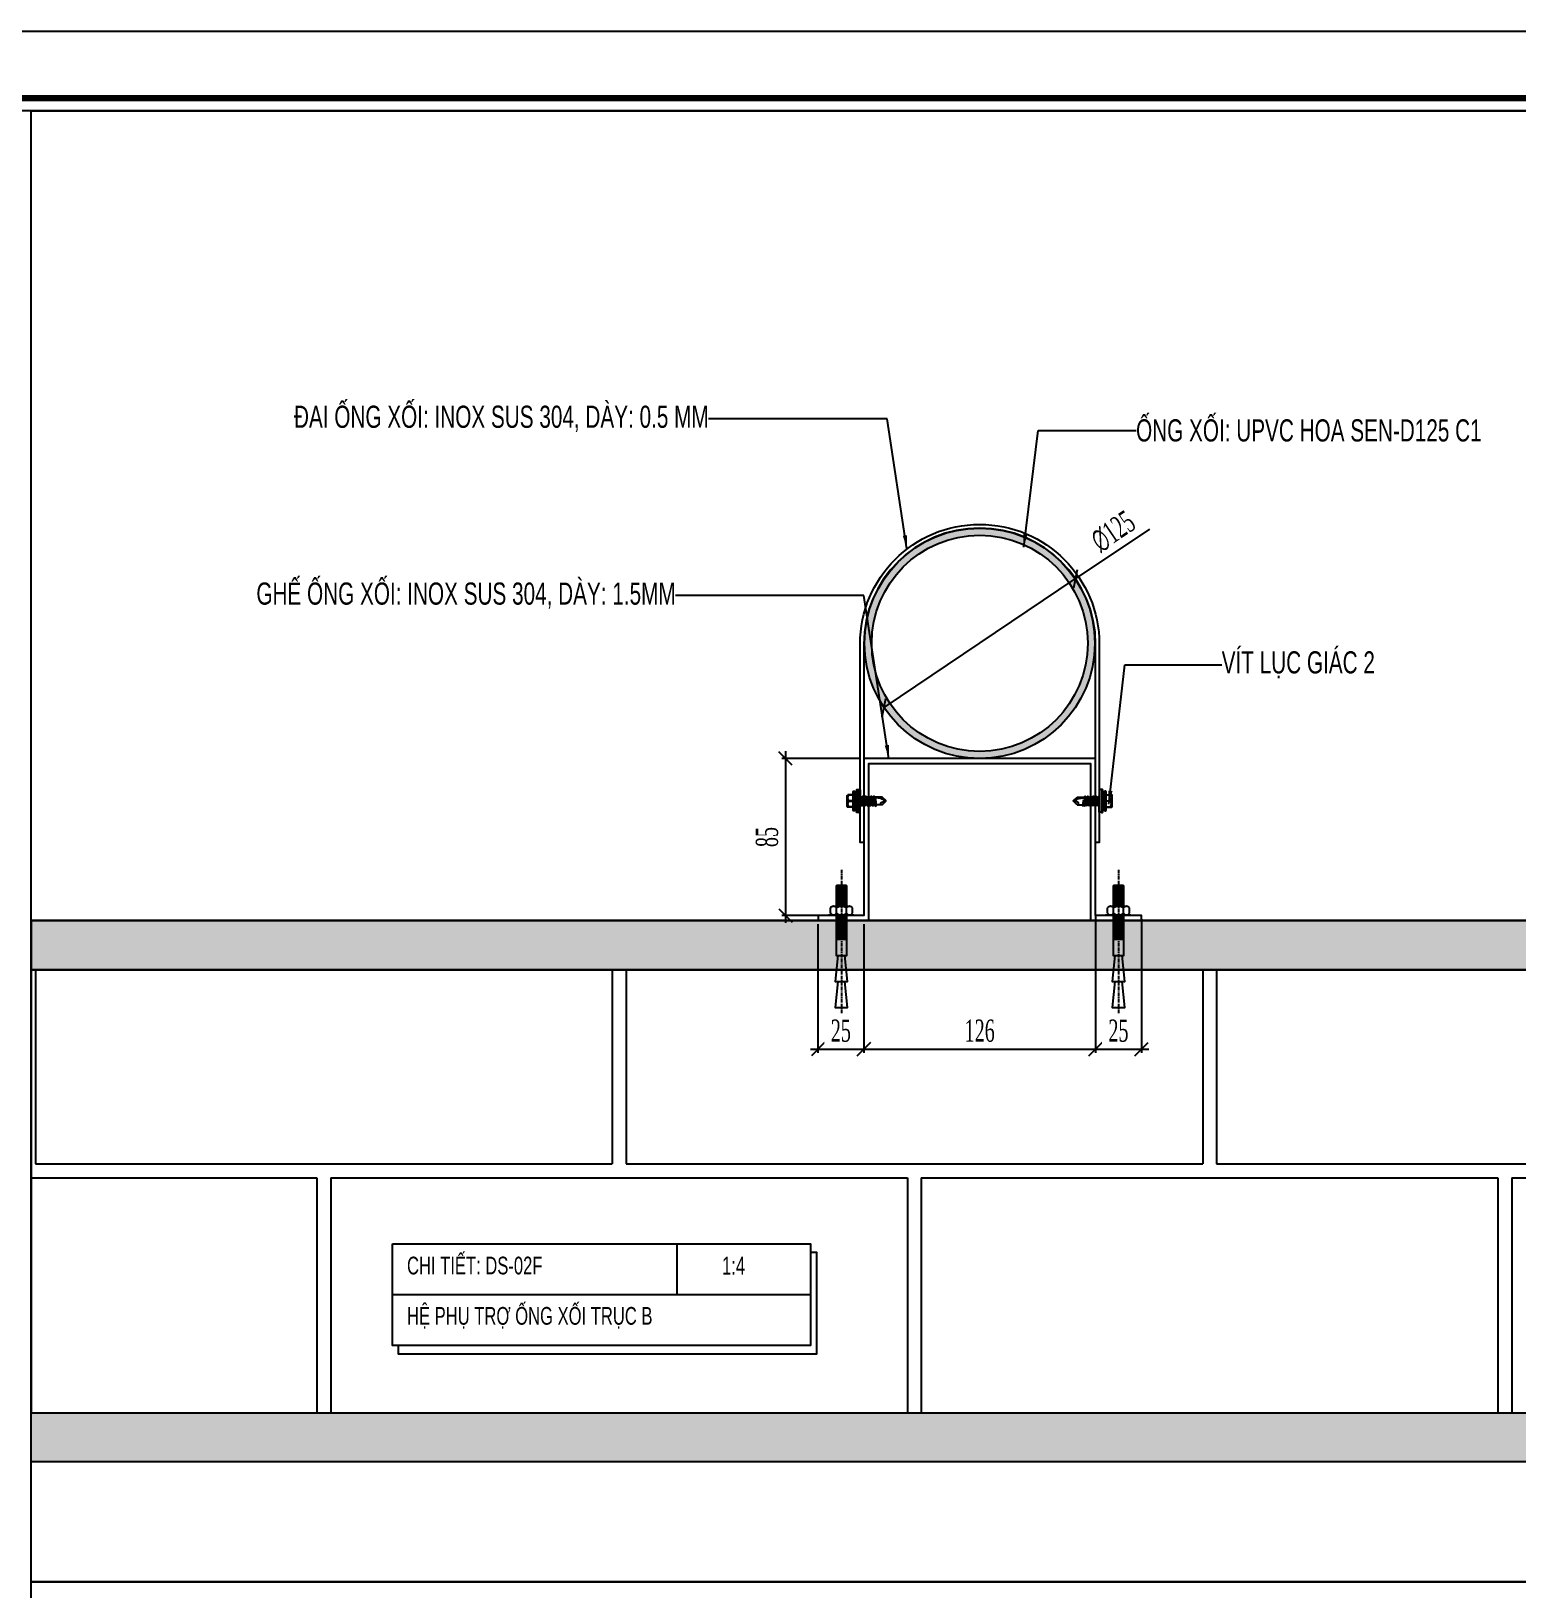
# Model space of a CAD drawing. Header units: inches. Extents: x 1359 to 46357, y -3807 to 191.
# Drawn here: x 25780.2 to 25981.5, y -900.3 to -689.3 of the extents above; entities that cross this region are included whole.
import ezdxf
from ezdxf.enums import TextEntityAlignment as Align

# ---------------------------------------------------------------- set-up
doc = ezdxf.new("R2010")
doc.units = ezdxf.units.IN
doc.header["$MEASUREMENT"] = 0
doc.linetypes.add('CENTER2', pattern=[28.575, 19.05, -3.175, 3.175, -3.175])
for name, color, linetype in [('2', 2, 'Continuous'), ('3', 3, 'Continuous'), ('7', 7, 'Continuous'), ('DIM', 8, 'Continuous'), ('flashing', 6, 'Continuous'), ('STRUCTURE', 1, 'Continuous')]:
    doc.layers.add(name, color=color, linetype=linetype)
doc.styles.add('ST1', font='vntimeh.shx', dxfattribs={"width": 0.6})
doc.styles.add('ST1H', font='vnshxh.shx', dxfattribs={"width": 0.7})
doc.styles.add('ST4', font='VHARIALN.TTF')
doc.dimstyles.new('3', dxfattribs={"dimtxt": 3.5, "dimasz": 1.8, "dimexe": 1, "dimexo": 0, "dimgap": 1, "dimtad": 1, "dimdec": 0, "dimlfac": 3, "dimzin": 0, "dimdsep": 46, "dimtxsty": 'ST1H', "dimblk": 'OBLIQUE', "dimcen": 1, "dimdle": 1, "dimclrd": 8, "dimclre": 8, "dimclrt": 3, "dimadec": 0, "dimazin": 0, "dimtfac": 1, "dimtdec": 0, "dimtix": 1, "dimtofl": 0, "dimtmove": 1, "dimatfit": 3, "dimfxl": 0.18, "dimtfill": 1, "dimtolj": 1, "dimtzin": 0, "dimlwd": -1, "dimlwe": -1, "dimarcsym": 1})
doc.dimstyles.new('4', dxfattribs={"dimtxt": 3, "dimasz": 1.8, "dimexe": 0.5, "dimexo": 0.5, "dimgap": 1, "dimtad": 1, "dimdec": 0, "dimlfac": 4, "dimzin": 0, "dimdsep": 46, "dimtxsty": 'ST1', "dimblk": 'OBLIQUE', "dimcen": 1, "dimdle": 1, "dimclrd": 8, "dimclre": 8, "dimclrt": 3, "dimadec": 0, "dimazin": 0, "dimtfac": 1, "dimtdec": 0, "dimtix": 1, "dimtmove": 0, "dimatfit": 3, "dimfxl": 0.18, "dimtfill": 1, "dimtolj": 1, "dimtzin": 0, "dimlwd": -1, "dimlwe": -1, "dimarcsym": 1})

# ---------------------------------------------------------------- blocks, each defined once
blk = doc.blocks.new('A2SBCVN-D')
at = {"layer": '2', "color": 157, "linetype": 'Continuous'}
blk.add_lwpolyline([(0, 420), (594, 420), (594, 0), (0, 0)], close=True, dxfattribs=at)
at = {"layer": '2', "color": 167, "linetype": 'Continuous', "const_width": 0.871}
blk.add_lwpolyline([(10.59, 9.07), (583.41, 9.07), (583.41, 410.93), (10.59, 410.93)], close=True, dxfattribs=at)
at = {"layer": '2', "color": 147, "linetype": 'Continuous'}
blk.add_lwpolyline([(12.33, 10.81), (581.67, 10.81), (581.67, 409.19), (12.33, 409.19)], close=True, dxfattribs=at)
at = {"layer": '3', "ltscale": 0.5, "style": 'ST4'}
for tag, p in [('TENBANVE', (551.34, 319.39)), ('STT', (569.26, 24.56))]:
    blk.add_attdef(tag, text='', height=3, dxfattribs=at).set_placement(p, align=Align.MIDDLE_CENTER)
blk = doc.blocks.new('A$Cb70e0635')
at = {"layer": '7'}
h = blk.add_hatch(dxfattribs=at)
h.set_pattern_fill('ANSI31', color=252, scale=4.363636, angle=270, style=0)
h.set_pattern_definition([(315, (273844.77137, -332343.17117), (0.3856946079, 0.3856946079), [])])
h.paths.add_polyline_path([(20.66, 7.71), (20.66, 5.64), (31.39, 5.64), (31.39, 7.71)])
h.paths.add_polyline_path([(31.39, 3.57), (31.39, 5.64), (20.66, 5.64), (20.66, 3.57)])
h.paths.add_polyline_path([(7.46, 5.64), (7.46, 3.57), (16.48, 3.57), (16.48, 5.64)])
h.paths.add_polyline_path([(7.46, 7.71), (7.46, 5.64), (16.48, 5.64), (16.48, 7.71)])
for p, q in [((7.46, 8.04), (7.46, 3.24)), ((7.46, 7.71), (16.48, 7.71)), ((16.48, 2.02), (16.48, 9.26)), ((19.62, 10.63), (17.17, 10.63)), ((19.62, 7.9), (17.17, 7.9)), ((20.31, 2.02), (20.31, 9.26)), ((20.31, 2.02), (20.31, 9.26)), ((20.31, 2.02), (20.31, 9.26)), ((20.66, 7.71), (31.39, 7.71)), ((31.39, 8.04), (31.39, 3.24)), ((7.46, 3.57), (16.48, 3.57)), ((19.62, 3.38), (17.17, 3.38)), ((19.62, 0.65), (17.17, 0.65)), ((20.66, 3.57), (31.39, 3.57))]:
    blk.add_line(p, q, dxfattribs=at)
at = {"layer": '7', "color": 5}
blk.add_line((20.66, 5.64), (22.66, 5.64), dxfattribs=at)
at = {"layer": '7'}
for points in [[(16.48, 8.04), (7.46, 8.04), (7.13, 7.71), (7.13, 3.57), (7.46, 3.24), (16.48, 3.24)], [(20.31, 3.24), (38.74, 3.24), (38.74, 8.04), (20.66, 8.04)], [(38.74, 4.04), (50.48, 2.84), (50.48, 8.44), (38.74, 7.24)], [(50.48, 4.04), (62.21, 2.84), (62.21, 8.44), (50.48, 7.24)]]:
    blk.add_lwpolyline(points, dxfattribs=at)
blk.add_lwpolyline([(20.31, 11.28), (20.66, 11.28), (20.66, 0), (20.31, 0)], close=True, dxfattribs=at)
for centre, radius, start, end in [((18.18, 9.26), 1.7, 126.38296, 233.61704), ((20.5, 5.64), 4.03, 145.92786, 214.07214), ((18.61, 9.26), 1.7, 306.38296, 53.61704), ((16.28, 5.64), 4.03, 325.92786, 34.07214), ((18.18, 2.02), 1.7, 126.38296, 233.61704), ((18.61, 2.02), 1.7, 306.38296, 53.61704)]:
    blk.add_arc(centre, radius, start, end, dxfattribs=at)
at = {"layer": 'DIM', "color": 1, "linetype": 'CENTER2', "ltscale": 0.08}
blk.add_line((0, 5.64), (69.24, 5.64), dxfattribs=at)
blk = doc.blocks.new('_Oblique')
at = {"color": 0, "linetype": 'ByBlock', "lineweight": -2}
blk.add_line((-0.5, -0.5), (0.5, 0.5), dxfattribs=at)
blk = doc.blocks.new('*D369')
at = {"color": 8, "linetype": 'Continuous', "transparency": 16777216}
for p in [(25931.68, -756.79), (25895.72, -780.96)]:
    blk.add_line(p, (25921.63, -763.54), dxfattribs=at)
at = {"layer": 'Defpoints', "color": 0, "transparency": 16777216}
for p in [(25921.63, -763.54), (25895.72, -780.96)]:
    blk.add_point(p, dxfattribs=at)
at = {"color": 8, "transparency": 16777216, "xscale": 1.8, "yscale": 1.8, "zscale": 1.8}
for p, rotation in [((25921.63, -763.54), 213.9098192817378), ((25895.72, -780.96), 33.90981928173781)]:
    blk.add_blockref('_Oblique', p, dxfattribs=dict(at, rotation=rotation))
at = {"color": 3, "transparency": 16777216, "insert": (25926.76, -757.09), "char_height": 3, "attachment_point": 5, "rotation": 33.9098, "style": 'ST1', "bg_fill": 3, "box_fill_scale": 1.25, "bg_fill_color": 256, "bg_fill_true_color": 13158600, "bg_fill_transparency": 15241948}
blk.add_mtext('\\A1;∅125', dxfattribs=at)
blk = doc.blocks.new('*D370')
at = {"color": 8, "linetype": 'Continuous', "transparency": 16777216}
for p, q in [((25882.37, -786.86), (25882.37, -810.13)), ((25892.47, -787.86), (25881.87, -787.86)), ((25892.47, -809.13), (25881.87, -809.13))]:
    blk.add_line(p, q, dxfattribs=at)
at = {"layer": 'Defpoints', "color": 0, "transparency": 16777216}
for p in [(25892.97, -787.86), (25882.37, -809.13), (25892.97, -809.13)]:
    blk.add_point(p, dxfattribs=at)
at = {"color": 8, "transparency": 16777216, "xscale": 1.8, "yscale": 1.8, "zscale": 1.8}
for p, rotation in [((25882.37, -787.86), 90), ((25882.37, -809.13), 270)]:
    blk.add_blockref('_Oblique', p, dxfattribs=dict(at, rotation=rotation))
at = {"color": 3, "transparency": 16777216, "insert": (25879.87, -798.49), "char_height": 3, "attachment_point": 5, "rotation": 90, "style": 'ST1', "bg_fill": 3, "box_fill_scale": 1.25, "bg_fill_color": 256, "bg_fill_true_color": 13158600, "bg_fill_transparency": 12006916}
blk.add_mtext('\\A1;85', dxfattribs=at)
blk = doc.blocks.new('Short_Self_drilling')
at = {"layer": 'STRUCTURE', "color": 1, "linetype": 'Continuous'}
for p, q in [((6.43, 1.74), (-6.43, 1.73)), ((5.14, 3.76), (-5.14, 3.75)), ((-2.57, 2.9), (-5.14, 2.9)), ((-3.43, 3.75), (-3.43, 6.75)), ((3, 7.19), (-3, 7.18)), ((2.57, 2.9), (-2.57, 2.9)), ((-2.14, 2.8), (-2.14, 2.9)), ((6.25, 0), (0, 0)), ((2.15, 2.8), (2.15, 2.9)), ((2.16, -0.5), (2.15, 0.01)), ((5.14, 2.9), (2.57, 2.9)), ((3.43, 3.76), (3.42, 6.76)), ((2.99, -1.17), (-2.7, -0.23)), ((2.99, -2.7), (-2.7, -1.76)), ((2.99, -4.23), (-2.7, -3.28)), ((2.99, -5.75), (-2.7, -4.81)), ((2.99, -7.28), (-2.7, -6.33)), ((-1.91, -7.99), (-2.7, -7.86)), ((-2.14, -1.38), (-2.14, -0.87)), ((-2.14, -2.91), (-2.14, -2.39)), ((-2.14, -4.43), (-2.14, -3.92)), ((-2.13, -5.96), (-2.14, -5.44)), ((-2.14, -12.33), (-2.14, -8.48)), ((-2.13, -7.49), (-2.13, -6.97)), ((3, -8.8), (-1.14, -8.12)), ((2.16, -2.03), (2.16, -1.51)), ((2.16, -3.55), (2.16, -3.04)), ((2.16, -5.08), (2.16, -4.56)), ((2.16, -6.6), (2.16, -6.09)), ((2.16, -8.13), (2.16, -7.61)), ((2.15, -12.31), (2.15, -9.14))]:
    blk.add_line(p, q, dxfattribs=at)
blk.add_lwpolyline([(6.43, 1.31), (6.43, 1.74), (2.14, 2.81), (-2.14, 2.8), (-6.43, 1.73), (-6.43, 1.3)], close=True, dxfattribs=at)
for points in [[(-6.43, 1.3, -0.088869), (-6.25, 0), (0, 0)], [(-0.13, 3.76), (-0.33, 6.23, 0.338878), (-3.14, 6.23), (-3.33, 3.75)], [(3.3, 3.76), (3.1, 6.23, 0.338878), (0.29, 6.23), (0.1, 3.76)], [(-0.08, -14.04), (-1.04, -12.24, -0.148657), (-1.4, -11.2), (-1.95, -7.72, -0.815006), (-1.21, -7.77, 0.150833), (-0.85, -8.68)], [(2.15, -12.31), (0.17, -14.24, -0.333596), (-0.17, -14.24), (-2.14, -12.33)], [(2.15, -12.31), (1.71, -11.7, 0.52242), (0.88, -11.71), (-0.17, -14.24)]]:
    blk.add_lwpolyline(points, format="xyb", dxfattribs=at)
for points in [[(2.99, -1.17), (2.16, -1.51), (-2.14, -0.85), (-2.7, -0.23), (-2.36, 0)], [(2.99, -2.7), (2.16, -3.04), (-2.14, -2.37), (-2.7, -1.76), (-2.14, -1.38), (2.16, -2.03), (2.99, -2.7)], [(2.99, -4.23), (2.16, -4.56), (-2.14, -3.9), (-2.7, -3.28), (-2.14, -2.91), (2.16, -3.55), (2.99, -4.23)], [(2.99, -5.75), (2.16, -6.09), (-2.14, -5.43), (-2.7, -4.81), (-2.14, -4.43), (2.16, -5.08), (2.99, -5.75)], [(2.99, -7.28), (2.16, -7.62), (-2.14, -6.95), (-2.7, -6.33), (-2.13, -5.96), (2.16, -6.6), (2.99, -7.28)], [(-1.82, -8.53), (-2.14, -8.48), (-2.7, -7.86), (-2.13, -7.49), (-1.83, -7.53)], [(-1.26, -7.62), (2.16, -8.13), (3, -8.8)], [(-1.18, 0), (2.16, -0.5), (2.99, -1.17)], [(3, -8.8), (2.16, -9.14), (-0.85, -8.68)]]:
    blk.add_lwpolyline(points, dxfattribs=at)
for centre, radius, start, end in [((-4.99, 3.32), 0.455, 109.79487, 250.26739), ((-3, 6.75), 0.429, 90.03113, 180.03113), ((3, 6.76), 0.429, 0.03113, 90.03113), ((5.07, 3.33), 0.435, 279.72757, 80.33469), ((9.99, 0.17), 3.74, 162.29632, 182.61031)]:
    blk.add_arc(centre, radius, start, end, dxfattribs=at)
blk = doc.blocks.new('*D366')
at = {"color": 8, "linetype": 'Continuous', "transparency": 16777216}
for p, q in [((25886.77, -810.3), (25886.77, -827.73)), ((25892.97, -810.3), (25892.97, -827.73)), ((25885.77, -827.23), (25893.97, -827.23))]:
    blk.add_line(p, q, dxfattribs=at)
at = {"layer": 'Defpoints', "color": 0, "transparency": 16777216}
for p in [(25886.77, -809.8), (25892.97, -809.8)]:
    blk.add_point(p, dxfattribs=at)
at = {"color": 8, "transparency": 16777216, "xscale": 1.8, "yscale": 1.8, "zscale": 1.8, "rotation": 180}
blk.add_blockref('_Oblique', (25886.77, -827.23), dxfattribs=at)
at = {"color": 8, "transparency": 16777216, "xscale": 1.8, "yscale": 1.8, "zscale": 1.8}
blk.add_blockref('_Oblique', (25892.97, -827.23), dxfattribs=at)
at = {"color": 3, "transparency": 16777216, "insert": (25889.87, -824.73), "char_height": 3, "attachment_point": 5, "style": 'ST1', "bg_fill": 3, "box_fill_scale": 1.25, "bg_fill_color": 256, "bg_fill_true_color": 13158600, "bg_fill_transparency": 15361308}
blk.add_mtext('\\A1;25', dxfattribs=at)
at = {"layer": 'Defpoints', "color": 0, "transparency": 16777216}
blk.add_point((25892.97, -827.23), dxfattribs=at)
blk = doc.blocks.new('*D367')
at = {"color": 8, "linetype": 'Continuous', "transparency": 16777216}
for p, q in [((25924.38, -809.63), (25924.38, -827.73)), ((25892.97, -810.3), (25892.97, -827.73)), ((25891.97, -827.23), (25925.38, -827.23))]:
    blk.add_line(p, q, dxfattribs=at)
at = {"layer": 'Defpoints', "color": 0, "transparency": 16777216}
for p in [(25892.97, -809.8), (25924.38, -809.13), (25924.38, -827.23)]:
    blk.add_point(p, dxfattribs=at)
at = {"color": 8, "transparency": 16777216, "xscale": 1.8, "yscale": 1.8, "zscale": 1.8, "rotation": 180}
blk.add_blockref('_Oblique', (25892.97, -827.23), dxfattribs=at)
at = {"color": 8, "transparency": 16777216, "xscale": 1.8, "yscale": 1.8, "zscale": 1.8}
blk.add_blockref('_Oblique', (25924.38, -827.23), dxfattribs=at)
at = {"color": 3, "transparency": 16777216, "insert": (25908.68, -824.73), "char_height": 3, "attachment_point": 5, "style": 'ST1', "bg_fill": 3, "box_fill_scale": 1.25, "bg_fill_color": 256, "bg_fill_true_color": 13158600, "bg_fill_transparency": 12005368}
blk.add_mtext('\\A1;126', dxfattribs=at)
blk = doc.blocks.new('*D368')
at = {"color": 8, "linetype": 'Continuous', "transparency": 16777216}
for p, q in [((25924.38, -809.13), (25924.38, -827.73)), ((25930.58, -809.63), (25930.58, -827.73)), ((25923.38, -827.23), (25931.58, -827.23))]:
    blk.add_line(p, q, dxfattribs=at)
at = {"layer": 'Defpoints', "color": 0, "transparency": 16777216}
for p in [(25924.38, -808.63), (25930.58, -809.13)]:
    blk.add_point(p, dxfattribs=at)
at = {"color": 8, "transparency": 16777216, "xscale": 1.8, "yscale": 1.8, "zscale": 1.8, "rotation": 180}
blk.add_blockref('_Oblique', (25924.38, -827.23), dxfattribs=at)
at = {"color": 8, "transparency": 16777216, "xscale": 1.8, "yscale": 1.8, "zscale": 1.8}
blk.add_blockref('_Oblique', (25930.58, -827.23), dxfattribs=at)
at = {"color": 3, "transparency": 16777216, "insert": (25927.48, -824.73), "char_height": 3, "attachment_point": 5, "style": 'ST1', "bg_fill": 3, "box_fill_scale": 1.25, "bg_fill_color": 256, "bg_fill_true_color": 13158600, "bg_fill_transparency": 15431980}
blk.add_mtext('\\A1;25', dxfattribs=at)
at = {"layer": 'Defpoints', "color": 0, "transparency": 16777216}
blk.add_point((25930.58, -827.23), dxfattribs=at)

msp = doc.modelspace()

# ---------------------------------------------------------------- hatches: boundary and pattern name
h = msp.add_hatch()
h.set_pattern_fill('AR-SAND', color=8, scale=2, angle=90, style=0)
h.set_pattern_definition([(232.5, (-27385.8927, 301956.843), (-3.853647538, 0.125986716), [0, -3.04, 0, -3.4, 0, -3.25]), (262.5, (-27385.8927, 301956.843), (-5.64429213, -3.53955341), [0, -1.64, 0, -2.74, 0, -1.05]), (302.5, (-27385.8927, 301959.303), (-0.011318107, -6.228283724), [0, -1, 0, -3.6, 0, -4.7]), (312.5, (-27385.8927, 301959.303), (-1.75535113, -6.01225321), [0, -0.5, 0, -2.36, 0, -2.7])])
h.paths.add_polyline_path([(26034.5121, -816.4628), (26034.5121, -809.7961), (25780.1676, -809.7961), (25780.1676, -816.4628)])
h = msp.add_hatch()
h.set_pattern_fill('AR-B816C', color=8, scale=5, style=0)
h.set_pattern_definition([(0, (-274739.27, -36562.79), (40, -40), [78.125, -1.875]), (0, (-274779.27, -36564.664), (40, -40), [78.125, -1.875]), (270, (-274739.27, -36562.79), (-40, -40), [-41.875, 38.125]), (270, (-274741.147, -36562.79), (-40, -40), [-41.875, 38.125])])
h.paths.add_polyline_path([(25780.1676, -816.4628), (25780.1676, -876.4628), (26034.5121, -876.4628), (26034.5121, -816.4628)])
h = msp.add_hatch()
h.set_pattern_fill('AR-SAND', color=8, scale=2, angle=90, style=0)
h.set_pattern_definition([(127.5, (517.3453, 637.388), (-3.85364754, -0.1259867), [0, -3.04, 0, -3.4, 0, -3.25]), (97.5, (517.3453, 637.388), (-5.6442921, 3.5395534), [0, -1.64, 0, -2.74, 0, -1.05]), (57.5, (517.3453, 634.928), (-0.0113181, 6.22828372), [0, -1, 0, -3.6, 0, -4.7]), (47.5, (517.3453, 634.928), (-1.7553511, 6.0122532), [0, -0.5, 0, -2.36, 0, -2.7])])
h.paths.add_polyline_path([(26034.5121, -883.1295), (26034.5121, -876.4628), (25780.1676, -876.4628), (25780.1676, -883.1295)])
at = {"layer": 'flashing'}
h = msp.add_hatch(color=0, dxfattribs=at)
h.paths.add_polyline_path([(25893.0671, -772.2521, 1), (25924.2846, -772.2521, 1)])
h.paths.add_polyline_path([(25923.309, -772.2521, -1), (25894.0426, -772.2521, -1)], flags=16)

# ---------------------------------------------------------------- linework, layer by layer
at = {"color": 9}
msp.add_line((25867.6392, -853.57), (25867.6392, -860.4697), dxfattribs=at)
at = {"color": 8}
for points in [[(25780.1676, -700.1506), (26034.5121, -700.1506), (26034.5121, -899.3405), (25780.1676, -899.3405)], [(25780.1676, -809.7962), (25780.1676, -816.4628), (26034.5121, -816.4628), (26034.5121, -809.7961)], [(26034.5121, -809.7962), (26034.5121, -883.1295), (25780.1676, -883.1295), (25780.1676, -809.7962)], [(25780.1676, -816.4628), (25780.1676, -876.4628), (26034.5121, -876.4628), (26034.5121, -816.4628)], [(25780.1676, -899.3405), (26034.5121, -899.3405), (26034.5121, -1098.5305), (25780.1676, -1098.5305)]]:
    msp.add_lwpolyline(points, close=True, dxfattribs=at)
at = {"layer": '2', "color": 1}
msp.add_lwpolyline([(25886.7733, -809.7962), (25893.6394, -809.7962), (25893.6394, -788.5305), (25923.7122, -788.5305), (25923.7122, -809.7962), (25930.5783, -809.7962), (25930.5783, -809.1265), (25924.3819, -809.1265), (25924.3819, -787.8608), (25892.9698, -787.8608), (25892.9698, -809.1265), (25886.7733, -809.1265)], close=True, dxfattribs=at)
at = {"layer": '7', "color": 8}
msp.add_lwpolyline([(26034.5121, -809.7961), (26034.5121, -883.1295), (25780.1676, -883.1295), (25780.1676, -809.7962)], close=True, dxfattribs=at)
at = {"layer": 'flashing'}
msp.add_lwpolyline([(25924.8826, -772.3514), (25924.8826, -798.7258), (25924.8826, -798.7258), (25924.8826, -799.2245), (25924.3839, -799.2245), (25924.3839, -772.3514, 1), (25892.9677, -772.3514), (25892.9681, -799.2245), (25892.4694, -799.2245), (25892.4694, -798.7258), (25892.4694, -798.7258), (25892.469, -772.3514, -1)], format="xyb", close=True, dxfattribs=at)
for radius in [15.6088, 14.6332]:
    msp.add_circle((25908.6758, -772.2521), radius, dxfattribs=at)

# ---------------------------------------------------------------- block references
at = {"color": 1, "xscale": 0.2439299831129721, "yscale": 0.2439299829238735, "zscale": 0.2439299830604177, "rotation": 269.968872620209}
msp.add_blockref('Short_Self_drilling', (25924.8826, -793.6007), dxfattribs=at)
at = {"color": 9, "xscale": 0.2999999998137355, "yscale": 0.3000000000465661, "zscale": 0.2999999999999999, "rotation": 270}
for p in [(25888.2521, -802.929), (25925.7881, -802.929)]:
    msp.add_blockref('A$Cb70e0635', p, dxfattribs=at)
at = {"layer": '2'}
msp.add_blockref('A2SBCVN-D', (25513.492, -1109.3405), dxfattribs=at)

# ---------------------------------------------------------------- next in the draw order: texts
at = {"layer": '3', "style": 'ST1H', "bg_fill": 2}
for s, insert, char_height, attachment_point in [('\\A1;§AI èNG XèI: inox sus 304, dµy: 0.5 mm', (25871.9586, -741.8423), 3, 6), ('\\A1;èng xèi: Upvc HOA SEN-d125 c1', (25929.8646, -743.4349), 3, 4), ('\\A1;GHÕ èNG XèI: inox sus 304, DµY: 1.5MM', (25867.4846, -765.7938), 3, 6), ('\\A1;VÝT LôC GI¸C 2 ', (25941.4652, -775.1602), 3, 4), ('\\A1;chi tiÕt: DS-02F', (25831.0912, -856.5416), 2.4, 4), ('\\A1;HÖ PHô TRî èNG XèI trôc B', (25831.0912, -863.6053), 2.4, 4)]:
    msp.add_mtext(s, dxfattribs=dict(at, insert=insert, char_height=char_height, attachment_point=attachment_point))

# ---------------------------------------------------------------- next in the draw order: linework, layer by layer
at = {"color": 9}
for points in [[(25829.1156, -853.57), (25885.7473, -853.57), (25885.7473, -867.3694), (25829.1156, -867.3694)], [(25829.1156, -853.57), (25885.7473, -853.57), (25885.7473, -860.4697), (25829.1156, -860.4697)]]:
    msp.add_lwpolyline(points, close=True, dxfattribs=at)
msp.add_lwpolyline([(25885.7473, -854.7065), (25886.5654, -854.7065), (25886.5654, -868.5059), (25829.9337, -868.5059), (25829.9337, -867.3694)], dxfattribs=at)

# ---------------------------------------------------------------- next in the draw order: leaders
for points in [[(25898.8207, -759.4357), (25896.1503, -741.8423), (25871.9586, -741.8423)], [(25914.6448, -759.2427), (25916.6005, -743.4349), (25929.8646, -743.4349)], [(25896.3781, -787.8442), (25892.9683, -765.7938), (25867.4846, -765.7938)], [(25926.1756, -794.0259), (25928.3384, -775.1602), (25941.4652, -775.1602)]]:
    msp.add_leader(points, dimstyle='3', override={"dimgap": 1, "dimtad": 0}, dxfattribs=at)

# ---------------------------------------------------------------- next in the draw order: texts
at = {"layer": '3', "insert": (25873.7666, -856.5416), "char_height": 2.4, "attachment_point": 4, "style": 'ST1H', "bg_fill": 2}
msp.add_mtext('\\A1;1:4', dxfattribs=at)

# ---------------------------------------------------------------- next in the draw order: dimensions: what is measured, and where the dimension line sits
at = {"color": 8}
dim = msp.add_diameter_dim_2p(p1=(25895.7218, -780.96), p2=(25921.6298, -763.5441), dimstyle='4', dxfattribs=at)
dim.commit()
dim.dimension.update_dxf_attribs({"geometry": '*D369', "text_midpoint": (25926.7559, -757.0859)})
dim = msp.add_linear_dim(base=(25882.3667, -809.1265), p1=(25892.9698, -787.8608), p2=(25892.9698, -809.1265), angle=90, dimstyle='4', dxfattribs=at)
dim.commit()
dim.dimension.update_dxf_attribs({"geometry": '*D370', "text_midpoint": (25879.8667, -798.4937)})

# ---------------------------------------------------------------- next in the draw order: block references
at = {"color": 1, "xscale": -0.2439299831129721, "yscale": 0.2439299829238735, "zscale": 0.2439299830604177, "rotation": 90.03112737979109}
msp.add_blockref('Short_Self_drilling', (25892.469, -793.6007), dxfattribs=at)

# ---------------------------------------------------------------- next in the draw order: dimensions: what is measured, and where the dimension line sits
at = {"color": 8}
dim = msp.add_linear_dim(base=(25892.9698, -827.2304), p1=(25886.7733, -809.7962), p2=(25892.9698, -809.7962), dimstyle='4', dxfattribs=at)
dim.commit()
dim.dimension.update_dxf_attribs({"geometry": '*D366', "text_midpoint": (25889.8716, -824.7304)})

# ---------------------------------------------------------------- next in the draw order: dimensions: what is measured, and where the dimension line sits
dim = msp.add_linear_dim(base=(25924.3819, -827.2304), p1=(25892.9698, -809.7962), p2=(25924.3819, -809.1265), dimstyle='4', dxfattribs=at)
dim.commit()
dim.dimension.update_dxf_attribs({"geometry": '*D367', "text_midpoint": (25908.6758, -824.7304)})

# ---------------------------------------------------------------- next in the draw order: dimensions: what is measured, and where the dimension line sits
dim = msp.add_linear_dim(base=(25930.5783, -827.2304), p1=(25924.3819, -808.6265), p2=(25930.5783, -809.1265), dimstyle='4', dxfattribs=at)
dim.commit()
dim.dimension.update_dxf_attribs({"geometry": '*D368', "text_midpoint": (25927.4801, -824.7304)})

doc.saveas('drawing.dxf')
